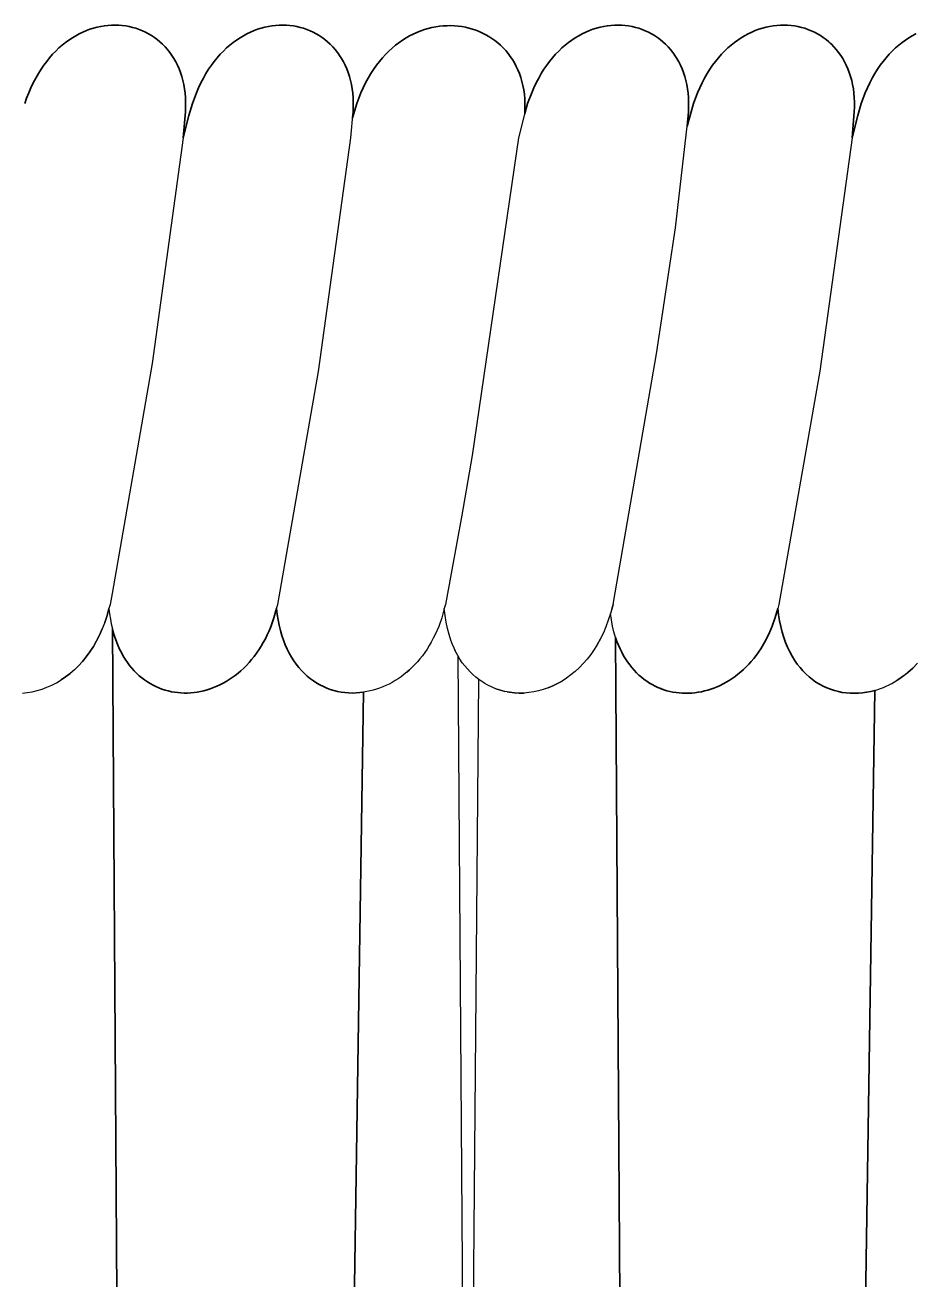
# Model space of a CAD drawing. Header units: millimetres. Extents: x 0 to 1881, y -1115 to 723.
# Drawn here: x 349.78 to 383.4, y -459.68 to -412.21 of the extents above; entities that cross this region are included whole.
import ezdxf

# ---------------------------------------------------------------- set-up
doc = ezdxf.new("R2010")
doc.units = ezdxf.units.MM
doc.layers.add('Blocks', color=7, linetype='Continuous')
doc.layers.add('Blocks$Inner', color=7, linetype='Continuous', lineweight=25, true_color=0x007f00)
doc.layers.add('Blocks$Outline', color=7, linetype='Continuous', lineweight=35, true_color=0xff3f3f)

# ---------------------------------------------------------------- blocks, each defined once
blk = doc.blocks.new('PK4 Lounge Chair Back')
at = {"layer": 'Blocks$Inner'}
blk.add_line((365.962, 679.339), (366.048, 679.146), dxfattribs=at)
for points in [[(355.765, 698.55), (355.846, 699.527), (355.854, 699.712), (355.854, 699.893), (355.847, 700.069), (355.833, 700.24), (355.811, 700.406), (355.783, 700.568), (355.748, 700.724), (355.706, 700.874), (355.659, 701.02), (355.604, 701.161), (355.545, 701.296), (355.48, 701.426), (355.409, 701.55), (355.333, 701.669), (355.252, 701.782), (355.21, 701.837), (355.166, 701.89), (355.076, 701.993), (354.982, 702.089), (354.883, 702.18), (354.78, 702.265), (354.674, 702.344), (354.564, 702.417), (354.452, 702.484), (354.335, 702.545), (354.217, 702.6), (354.095, 702.649), (353.971, 702.692), (353.845, 702.728), (353.717, 702.758), (353.587, 702.782), (353.455, 702.8), (353.322, 702.81), (353.188, 702.815), (353.054, 702.812), (352.918, 702.803), (352.782, 702.788), (352.645, 702.765), (352.509, 702.736), (352.372, 702.7), (352.237, 702.657), (352.101, 702.607), (351.967, 702.55), (351.833, 702.486), (351.701, 702.414), (351.57, 702.336), (351.44, 702.25), (351.313, 702.157), (351.187, 702.056), (351.064, 701.948), (350.943, 701.833), (350.825, 701.71), (350.71, 701.579), (350.599, 701.441), (350.49, 701.295), (350.385, 701.141), (350.284, 700.979), (350.186, 700.81), (350.093, 700.632), (350.004, 700.447), (349.92, 700.253), (349.841, 700.052), (349.767, 699.842)], [(359.294, 680.74), (359.34, 680.892), (360.88, 689.715), (362.106, 698.55), (362.187, 699.527), (362.195, 699.712), (362.195, 699.893), (362.188, 700.069), (362.174, 700.24), (362.152, 700.406), (362.124, 700.568), (362.089, 700.724), (362.047, 700.874), (361.999, 701.02), (361.946, 701.161), (361.886, 701.296), (361.821, 701.426), (361.75, 701.55), (361.674, 701.669), (361.634, 701.726), (361.593, 701.782), (361.507, 701.89), (361.417, 701.993), (361.323, 702.089), (361.224, 702.18), (361.121, 702.265), (361.015, 702.344), (360.905, 702.417), (360.792, 702.484), (360.676, 702.545), (360.558, 702.6), (360.436, 702.649), (360.312, 702.692), (360.186, 702.728), (360.058, 702.758), (359.928, 702.782), (359.796, 702.8), (359.663, 702.81), (359.529, 702.815), (359.394, 702.812), (359.259, 702.803), (359.123, 702.788), (358.986, 702.765), (358.85, 702.736), (358.714, 702.7), (358.578, 702.657), (358.442, 702.607), (358.308, 702.55), (358.174, 702.486), (358.041, 702.414), (357.911, 702.336), (357.781, 702.25), (357.654, 702.157), (357.528, 702.056), (357.405, 701.948), (357.284, 701.833), (357.166, 701.71), (357.051, 701.579), (356.939, 701.441), (356.831, 701.295), (356.725, 701.141), (356.624, 700.979), (356.527, 700.81), (356.434, 700.632), (356.345, 700.447), (356.261, 700.253), (356.108, 699.842), (355.975, 699.397), (355.765, 698.55), (354.586, 690.012), (353.077, 681.306), (352.999, 680.892), (352.954, 680.74), (352.881, 680.473), (352.797, 680.216), (352.703, 679.971), (352.599, 679.738), (352.486, 679.516), (352.365, 679.305), (352.235, 679.106), (352.098, 678.919), (351.954, 678.743), (351.802, 678.579), (351.645, 678.427), (351.483, 678.287), (351.316, 678.158), (351.144, 678.042)], [(368.68, 699.473), (368.688, 699.667), (368.688, 699.848), (368.68, 700.024), (368.664, 700.195), (368.641, 700.362), (368.61, 700.523), (368.573, 700.68), (368.529, 700.831), (368.478, 700.977), (368.421, 701.118), (368.358, 701.254), (368.289, 701.385), (368.214, 701.51), (368.134, 701.629), (368.048, 701.743), (367.958, 701.852), (367.863, 701.955), (367.764, 702.052), (367.66, 702.144), (367.552, 702.23), (367.44, 702.31), (367.324, 702.384), (367.205, 702.452), (367.083, 702.514), (366.958, 702.57), (366.831, 702.62), (366.701, 702.664), (366.568, 702.701), (366.434, 702.733), (366.298, 702.757), (366.16, 702.776), (366.02, 702.788), (365.88, 702.793), (365.739, 702.792), (365.597, 702.784), (365.454, 702.769), (365.312, 702.748), (365.169, 702.72), (365.027, 702.685), (364.885, 702.643), (364.743, 702.594), (364.603, 702.537), (364.464, 702.474), (364.326, 702.404), (364.189, 702.326), (364.055, 702.241), (363.922, 702.149), (363.791, 702.049), (363.663, 701.942), (363.538, 701.827), (363.416, 701.705), (363.297, 701.575), (363.182, 701.437), (363.069, 701.292), (362.961, 701.138), (362.857, 700.977), (362.757, 700.808), (362.662, 700.631), (362.571, 700.446), (362.485, 700.253), (362.404, 700.051), (362.329, 699.842), (362.168, 699.305)], [(374.826, 698.99), (374.869, 699.527), (374.877, 699.712), (374.877, 699.893), (374.87, 700.069), (374.856, 700.24), (374.834, 700.406), (374.806, 700.568), (374.77, 700.724), (374.729, 700.874), (374.681, 701.02), (374.627, 701.161), (374.568, 701.296), (374.502, 701.426), (374.432, 701.55), (374.355, 701.669), (374.316, 701.726), (374.275, 701.782), (374.189, 701.89), (374.099, 701.993), (374.004, 702.089), (373.906, 702.18), (373.803, 702.265), (373.697, 702.344), (373.587, 702.417), (373.474, 702.484), (373.358, 702.545), (373.239, 702.6), (373.118, 702.649), (372.994, 702.692), (372.868, 702.728), (372.739, 702.758), (372.609, 702.782), (372.478, 702.8), (372.345, 702.81), (372.211, 702.815), (372.076, 702.812), (371.941, 702.803), (371.804, 702.788), (371.668, 702.765), (371.532, 702.736), (371.395, 702.7), (371.259, 702.657), (371.124, 702.607), (370.989, 702.55), (370.856, 702.486), (370.723, 702.414), (370.592, 702.336), (370.463, 702.25), (370.335, 702.157), (370.21, 702.056), (370.087, 701.948), (369.966, 701.833), (369.848, 701.71), (369.733, 701.579), (369.621, 701.441), (369.513, 701.295), (369.407, 701.141), (369.306, 700.979), (369.209, 700.81), (369.116, 700.632), (369.027, 700.447), (368.943, 700.253), (368.789, 699.842), (368.657, 699.397), (368.447, 698.55), (366.692, 686.537), (366.297, 684.271), (366.113, 683.238), (365.681, 680.892), (365.635, 680.74)], [(371.973, 680.719), (371.999, 680.804), (372.011, 680.847), (372.021, 680.892), (372.105, 681.337), (373.667, 690.373), (374.379, 695.141), (374.826, 698.99), (374.93, 699.397), (375.062, 699.842), (375.215, 700.253), (375.3, 700.447), (375.388, 700.632), (375.481, 700.81), (375.579, 700.979), (375.68, 701.141), (375.785, 701.295), (375.893, 701.441), (376.006, 701.579), (376.121, 701.71), (376.239, 701.833), (376.359, 701.948), (376.482, 702.056), (376.608, 702.157), (376.735, 702.25), (376.865, 702.336), (376.996, 702.414), (377.128, 702.486), (377.262, 702.55), (377.396, 702.607), (377.532, 702.657), (377.668, 702.7), (377.804, 702.736), (377.941, 702.765), (378.077, 702.788), (378.213, 702.803), (378.349, 702.812), (378.484, 702.815), (378.618, 702.81), (378.75, 702.8), (378.882, 702.782), (379.012, 702.758), (379.14, 702.728), (379.266, 702.692), (379.391, 702.649), (379.512, 702.6), (379.631, 702.545), (379.747, 702.484), (379.86, 702.417), (379.97, 702.344), (380.076, 702.265), (380.178, 702.18), (380.228, 702.135), (380.277, 702.089), (380.371, 701.993), (380.462, 701.89), (380.547, 701.782), (380.628, 701.669), (380.704, 701.55), (380.775, 701.426), (380.84, 701.296), (380.9, 701.161), (380.954, 701.02), (381.002, 700.874), (381.043, 700.724), (381.078, 700.568), (381.107, 700.406), (381.128, 700.24), (381.142, 700.069), (381.15, 699.893), (381.149, 699.712), (381.141, 699.527), (381.06, 698.55)], [(383.353, 678.489), (383.534, 678.675)], [(383.469, 702.486), (383.337, 702.414), (383.206, 702.336), (383.076, 702.25), (382.949, 702.157), (382.823, 702.056), (382.7, 701.948), (382.579, 701.833), (382.461, 701.71), (382.346, 701.579), (382.235, 701.441), (382.126, 701.295), (382.021, 701.141), (381.92, 700.979), (381.822, 700.81), (381.729, 700.632), (381.641, 700.447), (381.557, 700.253), (381.403, 699.842), (381.27, 699.397), (381.06, 698.55), (379.834, 689.716), (378.294, 680.892), (378.248, 680.74), (378.153, 680.398), (378.039, 680.075), (377.91, 679.771), (377.764, 679.485), (377.605, 679.219), (377.52, 679.092), (377.432, 678.971), (377.341, 678.854), (377.247, 678.743), (377.151, 678.636), (377.052, 678.534), (376.951, 678.437), (376.847, 678.344), (376.741, 678.257), (376.633, 678.174), (376.523, 678.097), (376.412, 678.024), (376.299, 677.957), (376.185, 677.894), (376.069, 677.836), (375.953, 677.784), (375.835, 677.736), (375.717, 677.694), (375.598, 677.656), (375.478, 677.624), (375.358, 677.596), (375.478, 677.624), (375.598, 677.656)], [(372.105, 681.337), (373.667, 690.373), (374.379, 695.141)], [(352.797, 680.216), (352.881, 680.473), (352.954, 680.74), (352.977, 680.539), (353.007, 680.345), (353.043, 680.159), (353.085, 679.978)], [(354.1, 678.201), (354.004, 678.29), (353.911, 678.384), (353.821, 678.485), (353.734, 678.591), (353.651, 678.704), (353.571, 678.822), (353.495, 678.945), (353.424, 679.075), (353.356, 679.211), (353.293, 679.352), (353.234, 679.5), (353.179, 679.653), (353.13, 679.812), (353.085, 679.978), (355.032, 381.577)], [(359.023, 443.174), (362.587, 677.577), (362.443, 677.56), (362.301, 677.55), (362.158, 677.547), (362.016, 677.551), (361.875, 677.563), (361.736, 677.582), (361.597, 677.608), (361.461, 677.642), (361.326, 677.683), (361.193, 677.732), (361.063, 677.788), (360.935, 677.852), (360.811, 677.923), (360.689, 678.002), (360.571, 678.088), (360.456, 678.182), (360.345, 678.283), (360.238, 678.393), (360.135, 678.51), (360.037, 678.634), (359.943, 678.766), (359.854, 678.906), (359.771, 679.054), (359.693, 679.21), (359.621, 679.374), (359.555, 679.545), (359.495, 679.724), (359.441, 679.912), (359.393, 680.107), (359.353, 680.31), (359.32, 680.521), (359.294, 680.74), (359.195, 680.388), (359.078, 680.056), (359.013, 679.897), (358.943, 679.744), (358.869, 679.595), (358.792, 679.452), (358.71, 679.313), (358.625, 679.18)], [(366.143, 678.964), (366.048, 679.146), (366.004, 679.241), (365.962, 679.339), (365.884, 679.545), (365.816, 679.762), (365.756, 679.991), (365.707, 680.23), (365.666, 680.48), (365.635, 680.74), (365.538, 680.395), (365.424, 680.069), (365.292, 679.762), (365.221, 679.616), (365.145, 679.475), (365.066, 679.338), (364.984, 679.207), (364.809, 678.958)], [(372.021, 680.892), (371.999, 680.804), (371.973, 680.719), (371.919, 680.551), (371.84, 680.297), (371.751, 680.054), (371.653, 679.821), (371.546, 679.6), (371.43, 679.389), (371.306, 679.19), (371.175, 679.002), (371.037, 678.825), (370.892, 678.659), (370.741, 678.504), (370.585, 678.361), (370.424, 678.229), (370.258, 678.108), (370.089, 677.999)], [(378.473, 679.649), (378.541, 679.458), (378.617, 679.277), (378.541, 679.458), (378.473, 679.649), (378.412, 679.848), (378.359, 680.057), (378.314, 680.276), (378.277, 680.503), (378.248, 680.74)], [(372.116, 679.649), (372.053, 679.859), (372, 680.08), (371.955, 680.31), (371.919, 680.551)], [(351.954, 678.743), (352.098, 678.919), (352.235, 679.107), (352.365, 679.305), (352.486, 679.516), (352.599, 679.738), (352.703, 679.971)], [(371.43, 679.39), (371.546, 679.6), (371.653, 679.821)], [(365.066, 679.338), (364.984, 679.207), (364.898, 679.08), (364.809, 678.958), (364.717, 678.842), (364.622, 678.73), (364.524, 678.623), (364.424, 678.521), (364.321, 678.424), (364.216, 678.332), (364.321, 678.424), (364.424, 678.521)], [(373, 678.224), (372.907, 678.313), (372.818, 678.407), (372.732, 678.506), (372.648, 678.611), (372.569, 678.721), (372.492, 678.837), (372.42, 678.959), (372.35, 679.086), (372.286, 679.218), (372.225, 679.356), (372.168, 679.5), (372.116, 679.649), (374.061, 381.577)], [(358.351, 678.811), (358.446, 678.929), (358.537, 679.052), (358.625, 679.18), (358.537, 679.052), (358.446, 678.929), (358.351, 678.811), (358.253, 678.698), (358.153, 678.59), (358.05, 678.488), (357.944, 678.39), (357.836, 678.298), (357.726, 678.211), (357.614, 678.13), (357.5, 678.053), (357.385, 677.982), (357.268, 677.917), (357.149, 677.856), (357.03, 677.801)], [(370.741, 678.504), (370.891, 678.659), (371.037, 678.825)], [(372.569, 678.721), (372.493, 678.837), (372.42, 678.959), (372.351, 679.086), (372.286, 679.218)], [(378.34, 442.268), (381.919, 677.646), (381.765, 677.607), (381.61, 677.576), (381.455, 677.553), (381.3, 677.54), (381.146, 677.535), (380.992, 677.538), (380.84, 677.551), (380.688, 677.571), (380.539, 677.601), (380.391, 677.639), (380.246, 677.686), (380.103, 677.742), (379.963, 677.806), (379.826, 677.88), (379.693, 677.962), (379.564, 678.053), (379.438, 678.153), (379.317, 678.262), (379.201, 678.38), (379.089, 678.507), (378.983, 678.642), (378.882, 678.787), (378.787, 678.941), (378.699, 679.104), (378.617, 679.277)], [(377.605, 679.219), (377.52, 679.092), (377.432, 678.971)], [(355.677, 677.55), (355.8, 677.546), (355.923, 677.547), (355.8, 677.546), (355.677, 677.55), (355.555, 677.56), (355.434, 677.576), (355.314, 677.597), (355.194, 677.624), (355.077, 677.656), (354.96, 677.694), (354.845, 677.737), (354.732, 677.787), (354.621, 677.841), (354.512, 677.902), (354.406, 677.968), (354.301, 678.04), (354.199, 678.117), (354.1, 678.201), (354.004, 678.29), (353.911, 678.385), (353.821, 678.485)], [(367.584, 677.708), (367.756, 677.651), (367.931, 677.606), (367.843, 677.627), (367.756, 677.651), (367.67, 677.678), (367.584, 677.708), (367.499, 677.742), (367.416, 677.778), (367.333, 677.818), (367.252, 677.86), (367.172, 677.906), (367.093, 677.955), (367.015, 678.007), (366.938, 678.062), (366.826, 678.15), (366.716, 678.245), (366.61, 678.347), (366.508, 678.455)], [(373.607, 677.807), (373.5, 677.863), (373.396, 677.924), (373.293, 677.991), (373.193, 678.064), (373.095, 678.141), (373, 678.224), (372.908, 678.313), (372.818, 678.407), (372.732, 678.506)], [(378.983, 678.642), (379.089, 678.507), (379.201, 678.38)], [(381.146, 677.535), (381.3, 677.54), (381.455, 677.554), (381.61, 677.576), (381.765, 677.606), (381.919, 677.646), (382.028, 677.678), (382.137, 677.716), (382.244, 677.757), (382.351, 677.803), (382.457, 677.853), (382.562, 677.907), (382.666, 677.965), (382.769, 678.028), (382.87, 678.094), (382.97, 678.165), (383.165, 678.319), (383.353, 678.489), (383.165, 678.319), (383.068, 678.24), (382.97, 678.165), (382.87, 678.094), (382.769, 678.028)], [(349.679, 677.547), (349.866, 677.566), (350.053, 677.597), (350.239, 677.641), (350.425, 677.697), (350.608, 677.765), (350.79, 677.845), (350.969, 677.937), (351.144, 678.042), (351.316, 678.158), (351.483, 678.287)], [(364.216, 678.332), (364.109, 678.245), (364, 678.164), (363.889, 678.087), (363.776, 678.015), (363.662, 677.948), (363.546, 677.886), (363.429, 677.83), (363.311, 677.778), (363.192, 677.732), (363.072, 677.691), (362.952, 677.655), (362.83, 677.624), (362.709, 677.598), (362.587, 677.577)], [(369.561, 677.741), (369.74, 677.816), (369.916, 677.901), (370.089, 677.999), (369.915, 677.901), (369.74, 677.815), (369.561, 677.741), (369.381, 677.678), (369.2, 677.628), (369.017, 677.589), (368.834, 677.561), (368.651, 677.546), (368.469, 677.543), (368.378, 677.546), (368.288, 677.552), (368.108, 677.573), (368.019, 677.588), (367.931, 677.606)], [(373.5, 677.863), (373.395, 677.924), (373.293, 677.991)], [(376.847, 678.344), (376.741, 678.257), (376.633, 678.174)], [(350.053, 677.597), (350.239, 677.641), (350.425, 677.697)], [(354.845, 677.737), (354.96, 677.694), (355.077, 677.656)], [(355.923, 677.547), (356.047, 677.553), (356.171, 677.565), (356.295, 677.583), (356.418, 677.606), (356.542, 677.634), (356.665, 677.667), (356.787, 677.707), (356.909, 677.751), (357.03, 677.801), (356.909, 677.751), (356.787, 677.707)], [(362.952, 677.655), (362.83, 677.624), (362.709, 677.598)], [(368.019, 677.588), (368.108, 677.573), (368.288, 677.552), (368.469, 677.543), (368.56, 677.543), (368.651, 677.546)], [(375.358, 677.596), (375.238, 677.574), (375.117, 677.557), (374.997, 677.545), (374.877, 677.538), (374.757, 677.536), (374.637, 677.54), (374.518, 677.548), (374.4, 677.562), (374.283, 677.581), (374.167, 677.606), (374.052, 677.635), (373.938, 677.67), (373.826, 677.711), (373.716, 677.756), (373.607, 677.807), (373.716, 677.756), (373.827, 677.71), (373.938, 677.67)], [(374.283, 677.581), (374.167, 677.606), (374.052, 677.635)], [(376.069, 677.836), (375.953, 677.784), (375.835, 677.736), (375.717, 677.694)]]:
    blk.add_lwpolyline(points, dxfattribs=at)
blk.add_lwpolyline([(366.316, 678.694), (366.227, 678.825), (366.143, 678.964), (366.516, 627.541), (368.301, 381.577), (364.108, 381.577), (364.821, 424.333), (366.516, 627.541), (366.938, 678.062), (366.826, 678.15), (366.716, 678.245), (366.61, 678.347), (366.508, 678.455), (366.41, 678.571)], close=True, dxfattribs=at)
at = {"layer": 'Blocks$Outline'}
for points in [[(355.765, 698.55), (355.846, 699.527), (355.854, 699.712), (355.854, 699.893), (355.847, 700.069), (355.833, 700.24), (355.811, 700.406), (355.783, 700.568), (355.748, 700.724), (355.706, 700.874), (355.659, 701.02), (355.604, 701.161), (355.545, 701.296), (355.48, 701.426), (355.409, 701.55), (355.333, 701.669), (355.252, 701.782), (355.21, 701.837), (355.166, 701.89), (355.076, 701.993), (354.982, 702.089), (354.883, 702.18), (354.78, 702.265), (354.674, 702.344), (354.564, 702.417), (354.452, 702.484), (354.335, 702.545), (354.217, 702.6), (354.095, 702.649), (353.971, 702.692), (353.845, 702.728), (353.717, 702.758), (353.587, 702.782), (353.455, 702.8), (353.322, 702.81), (353.188, 702.815), (353.054, 702.812), (352.918, 702.803), (352.782, 702.788), (352.645, 702.765), (352.509, 702.736), (352.372, 702.7), (352.237, 702.657), (352.101, 702.607), (351.967, 702.55), (351.833, 702.486), (351.701, 702.414), (351.57, 702.336), (351.44, 702.25), (351.313, 702.157), (351.187, 702.056), (351.064, 701.948), (350.943, 701.833), (350.825, 701.71), (350.71, 701.579), (350.599, 701.441), (350.49, 701.295), (350.385, 701.141), (350.284, 700.979), (350.186, 700.81), (350.093, 700.632), (350.004, 700.447), (349.92, 700.253), (349.841, 700.052), (349.767, 699.842)], [(362.168, 699.305), (362.187, 699.527), (362.195, 699.712), (362.195, 699.893), (362.188, 700.069), (362.174, 700.24), (362.152, 700.406), (362.124, 700.568), (362.089, 700.724), (362.047, 700.874), (361.999, 701.02), (361.946, 701.161), (361.886, 701.296), (361.821, 701.426), (361.75, 701.55), (361.674, 701.669), (361.634, 701.726), (361.593, 701.782), (361.507, 701.89), (361.417, 701.993), (361.323, 702.089), (361.224, 702.18), (361.121, 702.265), (361.015, 702.344), (360.905, 702.417), (360.792, 702.484), (360.676, 702.545), (360.558, 702.6), (360.436, 702.649), (360.312, 702.692), (360.186, 702.728), (360.058, 702.758), (359.928, 702.782), (359.796, 702.8), (359.663, 702.81), (359.529, 702.815), (359.394, 702.812), (359.259, 702.803), (359.123, 702.788), (358.986, 702.765), (358.85, 702.736), (358.714, 702.7), (358.578, 702.657), (358.442, 702.607), (358.308, 702.55), (358.174, 702.486), (358.041, 702.414), (357.911, 702.336), (357.781, 702.25), (357.654, 702.157), (357.528, 702.056), (357.405, 701.948), (357.284, 701.833), (357.166, 701.71), (357.051, 701.579), (356.939, 701.441), (356.831, 701.295), (356.725, 701.141), (356.624, 700.979), (356.527, 700.81), (356.434, 700.632), (356.345, 700.447), (356.261, 700.253), (356.108, 699.842), (355.975, 699.397), (355.765, 698.55)], [(368.68, 699.473), (368.688, 699.667), (368.688, 699.848), (368.68, 700.024), (368.664, 700.195), (368.641, 700.362), (368.61, 700.523), (368.573, 700.68), (368.529, 700.831), (368.478, 700.977), (368.421, 701.118), (368.358, 701.254), (368.289, 701.385), (368.214, 701.51), (368.134, 701.629), (368.048, 701.743), (367.958, 701.852), (367.863, 701.955), (367.764, 702.052), (367.66, 702.144), (367.552, 702.23), (367.44, 702.31), (367.324, 702.384), (367.205, 702.452), (367.083, 702.514), (366.958, 702.57), (366.831, 702.62), (366.701, 702.664), (366.568, 702.701), (366.434, 702.733), (366.298, 702.757), (366.16, 702.776), (366.02, 702.788), (365.88, 702.793), (365.739, 702.792), (365.597, 702.784), (365.454, 702.769), (365.312, 702.748), (365.169, 702.72), (365.027, 702.685), (364.885, 702.643), (364.743, 702.594), (364.603, 702.537), (364.464, 702.474), (364.326, 702.404), (364.189, 702.326), (364.055, 702.241), (363.922, 702.149), (363.791, 702.049), (363.663, 701.942), (363.538, 701.827), (363.416, 701.705), (363.297, 701.575), (363.182, 701.437), (363.069, 701.292), (362.961, 701.138), (362.857, 700.977), (362.757, 700.808), (362.662, 700.631), (362.571, 700.446), (362.485, 700.253), (362.404, 700.051), (362.329, 699.842), (362.168, 699.305)], [(374.826, 698.99), (374.869, 699.527), (374.877, 699.712), (374.877, 699.893), (374.87, 700.069), (374.856, 700.24), (374.834, 700.406), (374.806, 700.568), (374.77, 700.724), (374.729, 700.874), (374.681, 701.02), (374.627, 701.161), (374.568, 701.296), (374.502, 701.426), (374.432, 701.55), (374.355, 701.669), (374.316, 701.726), (374.275, 701.782), (374.189, 701.89), (374.099, 701.993), (374.004, 702.089), (373.906, 702.18), (373.803, 702.265), (373.697, 702.344), (373.587, 702.417), (373.474, 702.484), (373.358, 702.545), (373.239, 702.6), (373.118, 702.649), (372.994, 702.692), (372.868, 702.728), (372.739, 702.758), (372.609, 702.782), (372.478, 702.8), (372.345, 702.81), (372.211, 702.815), (372.076, 702.812), (371.941, 702.803), (371.804, 702.788), (371.668, 702.765), (371.532, 702.736), (371.395, 702.7), (371.259, 702.657), (371.124, 702.607), (370.989, 702.55), (370.856, 702.486), (370.723, 702.414), (370.592, 702.336), (370.463, 702.25), (370.335, 702.157), (370.21, 702.056), (370.087, 701.948), (369.966, 701.833), (369.848, 701.71), (369.733, 701.579), (369.621, 701.441), (369.513, 701.295), (369.407, 701.141), (369.306, 700.979), (369.209, 700.81), (369.116, 700.632), (369.027, 700.447), (368.943, 700.253), (368.789, 699.842), (368.68, 699.473)], [(381.06, 698.55), (381.141, 699.527), (381.149, 699.712), (381.15, 699.893), (381.142, 700.069), (381.128, 700.24), (381.107, 700.406), (381.078, 700.568), (381.043, 700.724), (381.002, 700.874), (380.954, 701.02), (380.9, 701.161), (380.84, 701.296), (380.775, 701.426), (380.704, 701.55), (380.628, 701.669), (380.547, 701.782), (380.462, 701.89), (380.371, 701.993), (380.277, 702.089), (380.228, 702.135), (380.178, 702.18), (380.076, 702.265), (379.97, 702.344), (379.86, 702.417), (379.747, 702.484), (379.631, 702.545), (379.512, 702.6), (379.391, 702.649), (379.266, 702.692), (379.14, 702.728), (379.012, 702.758), (378.882, 702.782), (378.75, 702.8), (378.618, 702.81), (378.484, 702.815), (378.349, 702.812), (378.213, 702.803), (378.077, 702.788), (377.941, 702.765), (377.804, 702.736), (377.668, 702.7), (377.532, 702.657), (377.396, 702.607), (377.262, 702.55), (377.128, 702.486), (376.996, 702.414), (376.865, 702.336), (376.735, 702.25), (376.608, 702.157), (376.482, 702.056), (376.359, 701.948), (376.239, 701.833), (376.121, 701.71), (376.006, 701.579), (375.893, 701.441), (375.785, 701.295), (375.68, 701.141), (375.579, 700.979), (375.481, 700.81), (375.388, 700.632), (375.3, 700.447), (375.215, 700.253), (375.062, 699.842), (374.93, 699.397), (374.826, 698.99)], [(383.469, 702.486), (383.337, 702.414), (383.206, 702.336), (383.076, 702.25), (382.949, 702.157), (382.823, 702.056), (382.7, 701.948), (382.579, 701.833), (382.461, 701.71), (382.346, 701.579), (382.235, 701.441), (382.126, 701.295), (382.021, 701.141), (381.92, 700.979), (381.822, 700.81), (381.729, 700.632), (381.641, 700.447), (381.557, 700.253), (381.403, 699.842), (381.27, 699.397), (381.06, 698.55)], [(358.625, 679.18), (358.71, 679.313), (358.792, 679.452), (358.869, 679.595), (358.943, 679.744), (359.013, 679.897), (359.078, 680.056), (359.195, 680.388), (359.294, 680.74), (359.32, 680.521), (359.353, 680.31), (359.393, 680.107), (359.441, 679.912), (359.495, 679.724), (359.555, 679.545), (359.621, 679.374), (359.693, 679.21), (359.771, 679.054), (359.854, 678.906), (359.943, 678.766), (360.037, 678.634), (360.135, 678.51), (360.238, 678.393), (360.345, 678.283), (360.456, 678.182), (360.571, 678.088), (360.689, 678.002), (360.811, 677.923), (360.935, 677.852), (361.063, 677.788), (361.193, 677.732), (361.326, 677.683), (361.461, 677.642), (361.597, 677.608), (361.736, 677.582), (361.875, 677.563), (362.016, 677.551), (362.158, 677.547), (362.301, 677.55), (362.443, 677.56), (362.587, 677.577), (359.023, 443.174)], [(355.032, 381.577), (353.085, 679.978), (353.13, 679.812), (353.179, 679.653), (353.234, 679.5), (353.293, 679.352), (353.356, 679.211), (353.424, 679.075), (353.495, 678.945), (353.571, 678.822), (353.651, 678.704), (353.734, 678.591), (353.821, 678.485), (353.911, 678.384), (354.004, 678.29), (354.1, 678.201)], [(375.358, 677.596), (375.478, 677.624), (375.598, 677.656), (375.717, 677.694), (375.835, 677.736), (375.953, 677.784), (376.069, 677.836), (376.185, 677.894), (376.299, 677.957), (376.412, 678.024), (376.523, 678.097), (376.633, 678.174), (376.741, 678.257), (376.847, 678.344), (376.951, 678.437), (377.052, 678.534), (377.151, 678.636), (377.247, 678.743), (377.341, 678.854), (377.432, 678.971), (377.52, 679.092), (377.605, 679.219), (377.764, 679.485), (377.91, 679.771), (378.039, 680.075), (378.153, 680.398), (378.248, 680.74)], [(378.248, 680.74), (378.277, 680.503), (378.314, 680.276), (378.359, 680.057), (378.412, 679.848), (378.473, 679.649)], [(374.061, 381.577), (372.116, 679.649), (372.168, 679.5), (372.225, 679.356), (372.286, 679.218), (372.35, 679.086), (372.42, 678.959), (372.492, 678.837), (372.569, 678.721), (372.648, 678.611), (372.732, 678.506)], [(378.473, 679.649), (378.541, 679.458), (378.617, 679.277)], [(358.351, 678.811), (358.446, 678.929), (358.537, 679.052), (358.625, 679.18)], [(378.617, 679.277), (378.699, 679.104), (378.787, 678.941), (378.882, 678.787), (378.983, 678.642), (379.089, 678.507), (379.201, 678.38), (379.317, 678.262), (379.438, 678.153), (379.564, 678.053), (379.693, 677.962), (379.826, 677.88), (379.963, 677.806), (380.103, 677.742), (380.246, 677.686), (380.391, 677.639), (380.539, 677.601), (380.688, 677.571), (380.84, 677.551), (380.992, 677.538), (381.146, 677.535), (381.3, 677.54), (381.455, 677.553), (381.61, 677.576), (381.765, 677.607), (381.919, 677.646), (378.34, 442.268)], [(357.03, 677.801), (357.149, 677.856), (357.268, 677.917), (357.385, 677.982), (357.5, 678.053), (357.614, 678.13), (357.726, 678.211), (357.836, 678.298), (357.944, 678.39), (358.05, 678.488), (358.153, 678.59), (358.253, 678.698), (358.351, 678.811)], [(372.732, 678.506), (372.818, 678.407), (372.908, 678.313), (373, 678.224), (373.095, 678.141), (373.193, 678.064), (373.293, 677.991), (373.396, 677.924), (373.5, 677.863), (373.607, 677.807)], [(354.1, 678.201), (354.1, 678.201), (354.199, 678.117), (354.301, 678.04), (354.406, 677.968), (354.512, 677.902), (354.621, 677.841), (354.732, 677.787), (354.845, 677.737)], [(354.845, 677.737), (354.96, 677.694), (355.077, 677.656)], [(355.077, 677.656), (355.194, 677.624), (355.314, 677.597), (355.434, 677.576), (355.555, 677.56), (355.677, 677.55)], [(355.677, 677.55), (355.8, 677.546), (355.923, 677.547)], [(355.923, 677.547), (356.047, 677.553), (356.171, 677.565), (356.295, 677.583), (356.418, 677.606), (356.542, 677.634), (356.665, 677.667), (356.787, 677.707), (356.909, 677.751), (357.03, 677.801)], [(373.607, 677.807), (373.607, 677.807), (373.716, 677.756), (373.826, 677.711), (373.938, 677.67), (374.052, 677.635)], [(374.052, 677.635), (374.167, 677.606), (374.283, 677.581)], [(374.283, 677.581), (374.283, 677.581), (374.4, 677.562), (374.518, 677.548), (374.637, 677.54), (374.757, 677.536), (374.877, 677.538), (374.997, 677.545), (375.117, 677.557), (375.238, 677.574), (375.358, 677.596)]]:
    blk.add_lwpolyline(points, dxfattribs=at)

msp = doc.modelspace()

# ---------------------------------------------------------------- block references
at = {"layer": 'Blocks'}
msp.add_blockref('PK4 Lounge Chair Back', (0, -1115.029), dxfattribs=at)

doc.saveas('drawing.dxf')
